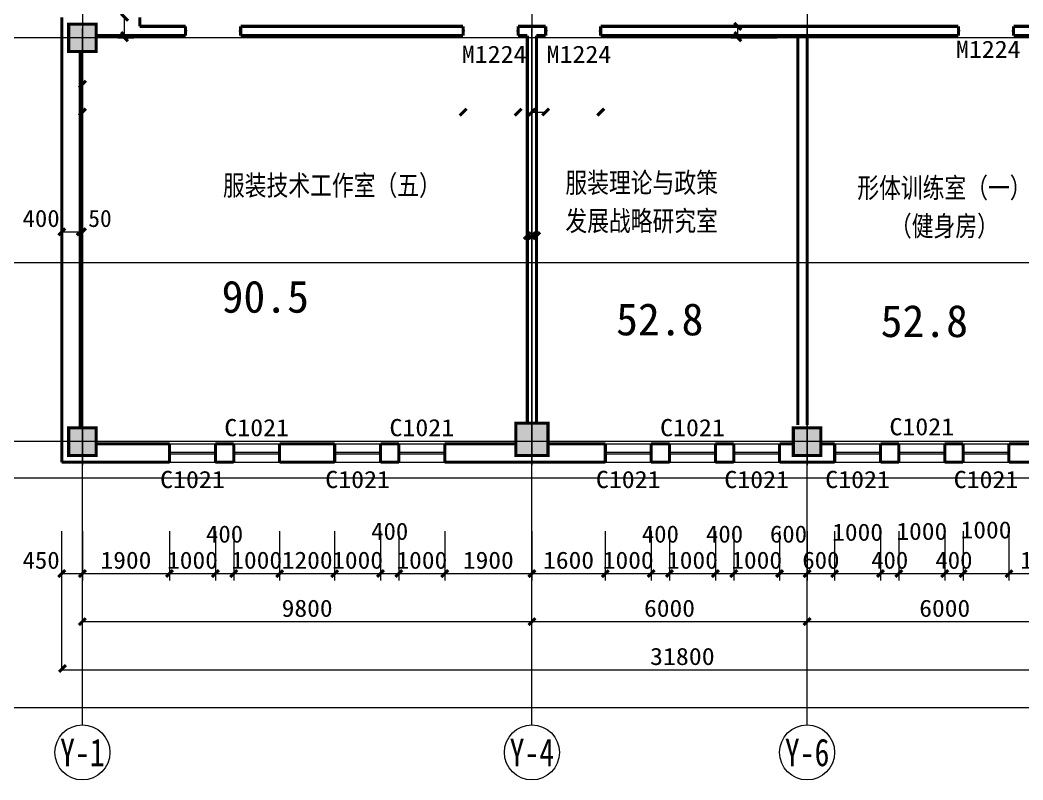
# Model space of a CAD drawing. Extents: x -307567 to 704339, y -10277 to 165507.
# Drawn here: x -74487 to -52623, y 88307 to 104868 of the extents above; entities that cross this region are included whole.
import ezdxf
from ezdxf.enums import TextEntityAlignment as Align

# ---------------------------------------------------------------- set-up
doc = ezdxf.new("R2010")
doc.units = 0
doc.header["$MEASUREMENT"] = 0
doc.layers.add('中文', color=4, linetype='CONTINUOUS')
doc.layers.add('我的', color=255, linetype='CONTINUOUS', lineweight=0)
doc.styles.get("Standard").update_dxf_attribs({"font": 'txt', "height": 3})

msp = doc.modelspace()

# ---------------------------------------------------------------- linework, layer by layer
at = {"layer": '我的', "color": 0}
for p, q in [((-73128.06421, 147990.48999), (-73128.06421, 95170.08149)), ((-63328.12541, 147990.48999), (-63328.12541, 95170.08149)), ((-57328.15541, 147990.48999), (-57328.15541, 95170.08149)), ((-72207.561, 104530.14821), (-72207.561, 104930.14927)), ((-58988.76723, 104730.14416), (-57991.76294, 104730.14416)), ((-58838.76798, 104530.14821), (-58838.76798, 104730.14416)), ((-73128.06421, 91629.40705), (-73128.06421, 104684.99058)), ((-72357.56025, 104530.14821), (-72008.0869, 104530.14821)), ((-72207.561, 104480.15152), (-72207.561, 104530.14821)), ((-70840.57565, 104630.15077), (-70878.07546, 104630.15077)), ((-69715.58127, 104630.15077), (-69678.08146, 104630.15077)), ((-64790.6181, 104630.15077), (-64828.11791, 104630.15077)), ((-63665.62373, 104630.15077), (-63628.12391, 104630.15077)), ((-63328.12541, 91629.40705), (-63328.12541, 104684.99058)), ((-62990.6271, 104630.15077), (-63028.12691, 104630.15077)), ((-61865.63273, 104630.15077), (-61828.13291, 104630.15077)), ((-58988.76723, 104530.14821), (-57991.76294, 104530.14821)), ((-58838.76798, 104480.14236), (-58838.76798, 104530.14821)), ((-57328.15541, 91629.40705), (-57328.15541, 104684.99058)), ((-53990.6721, 104630.15077), (-54028.17191, 104630.15077)), ((-52865.67773, 104630.15077), (-52828.17791, 104630.15077)), ((-5920.96616, 104480.15152), (-79811.30716, 104480.14236)), ((-72357.56025, 104480.15152), (-72008.0869, 104480.15152)), ((-58988.76723, 104480.14236), (-57991.76294, 104480.14236)), ((-73128.06421, 103318.92075), (-73128.06421, 104237.67531)), ((-73128.06421, 102711.53548), (-73128.06421, 103542.77522)), ((-63328.12541, 103542.77522), (-63328.12541, 102711.53548)), ((-63328.12541, 103542.77522), (-63328.12541, 102711.53548)), ((-63328.12541, 102861.53473), (-63028.12691, 102861.53473)), ((-73578.06196, 100403.15469), (-73578.06196, 99580.17296)), ((-73178.08837, 100403.15469), (-73178.08837, 99580.17296)), ((-73128.06421, 100403.15469), (-73128.06421, 99580.17296)), ((-73578.06196, 100253.15544), (-73178.08837, 100253.15544)), ((-73178.08837, 100253.15544), (-73128.06421, 100253.15544)), ((-63428.13712, 100318.98153), (-63428.13712, 99165.963)), ((-63428.13712, 100168.98228), (-63328.12541, 100168.98228)), ((-63328.12541, 100318.98153), (-63328.12541, 99165.963)), ((-63328.12541, 100168.98228), (-63228.11371, 100168.98228)), ((-63228.11371, 100318.98153), (-63228.11371, 99165.963)), ((-73128.06421, 92806.87919), (-73128.06421, 99710.47932)), ((-63328.12541, 92806.87919), (-63328.12541, 99710.47932)), ((-57328.15541, 92806.87919), (-57328.15541, 99710.47932)), ((-5920.96616, 99580.17296), (-79811.30716, 99580.16381)), ((-5920.96616, 99580.17296), (-79811.30716, 99580.16381)), ((-5920.96616, 95680.19246), (-79811.30716, 95680.17415)), ((-5920.96616, 95680.19246), (-79811.30716, 95680.17415)), ((-71228.09812, 95630.18661), (-70228.09092, 95630.18661)), ((-69828.08071, 95630.18661), (-68828.11012, 95630.18661)), ((-67628.11612, 95630.18661), (-66628.10891, 95630.18661)), ((-66228.09871, 95630.18661), (-65228.12812, 95630.18661)), ((-61728.12121, 95630.18661), (-60728.15062, 95630.18661)), ((-60328.14041, 95630.18661), (-59328.13321, 95630.18661)), ((-58928.15962, 95630.18661), (-57928.15241, 95630.18661)), ((-56728.15841, 95630.18661), (-55728.15121, 95630.18661)), ((-55328.17762, 95630.18661), (-54328.17041, 95630.18661)), ((-53928.16021, 95630.18661), (-52928.18962, 95630.18661)), ((-71228.09812, 95448.93141), (-70228.09092, 95448.93141)), ((-71228.09812, 95411.4316), (-70228.09092, 95411.4316)), ((-69828.08071, 95448.93141), (-68828.11012, 95448.93141)), ((-69828.08071, 95411.4316), (-68828.11012, 95411.4316)), ((-67628.11612, 95448.93141), (-66628.10891, 95448.93141)), ((-67628.11612, 95411.4316), (-66628.10891, 95411.4316)), ((-66228.09871, 95448.93141), (-65228.12812, 95448.93141)), ((-66228.09871, 95411.4316), (-65228.12812, 95411.4316)), ((-61728.12121, 95448.93141), (-60728.15062, 95448.93141)), ((-61728.12121, 95411.4316), (-60728.15062, 95411.4316)), ((-60328.14041, 95448.93141), (-59328.13321, 95448.93141)), ((-60328.14041, 95411.4316), (-59328.13321, 95411.4316)), ((-58928.15962, 95448.93141), (-57928.15241, 95448.93141)), ((-58928.15962, 95411.4316), (-57928.15241, 95411.4316)), ((-56728.15841, 95448.93141), (-55728.15121, 95448.93141)), ((-56728.15841, 95411.4316), (-55728.15121, 95411.4316)), ((-55328.17762, 95448.93141), (-54328.17041, 95448.93141)), ((-55328.17762, 95411.4316), (-54328.17041, 95411.4316)), ((-53928.16021, 95448.93141), (-52928.18962, 95448.93141)), ((-53928.16021, 95411.4316), (-52928.18962, 95411.4316)), ((-71228.09812, 95230.19471), (-70228.09092, 95230.19471)), ((-69828.08071, 95230.19471), (-68828.11012, 95230.19471)), ((-67628.11612, 95230.19471), (-66628.10891, 95230.19471)), ((-66228.09871, 95230.19471), (-65228.12812, 95230.19471)), ((-61728.12121, 95230.19471), (-60728.15062, 95230.19471)), ((-60328.14041, 95230.19471), (-59328.13321, 95230.19471)), ((-58928.15962, 95230.19471), (-57928.15241, 95230.19471)), ((-56728.15841, 95230.19471), (-55728.15121, 95230.19471)), ((-55328.17762, 95230.19471), (-54328.17041, 95230.19471)), ((-53928.16021, 95230.19471), (-52928.18962, 95230.19471)), ((-5920.96616, 94880.19036), (-79811.30716, 94880.1812)), ((-5920.96616, 94880.19036), (-79811.30716, 94880.1812)), ((-73578.06196, 90706.88969), (-73578.06196, 93727.53804)), ((-73128.06421, 93727.53804), (-73128.06421, 92654.17)), ((-73128.06421, 92654.17), (-73128.06421, 93727.53804)), ((-71228.09812, 93727.53804), (-71228.09812, 92654.17)), ((-70228.09092, 93727.53804), (-70228.09092, 92654.17)), ((-69828.08071, 93727.53804), (-69828.08071, 92654.17)), ((-68828.11012, 93727.53804), (-68828.11012, 92654.17)), ((-67628.11612, 93727.53804), (-67628.11612, 92654.17)), ((-66628.10891, 93727.53804), (-66628.10891, 92654.17)), ((-66228.09871, 93727.53804), (-66228.09871, 92654.17)), ((-65228.12812, 93727.53804), (-65228.12812, 92654.17)), ((-63328.12541, 93727.53804), (-63328.12541, 92654.17)), ((-61728.12121, 93727.53804), (-61728.12121, 92654.17)), ((-60728.15062, 93727.53804), (-60728.15062, 92654.17)), ((-60328.14041, 93727.53804), (-60328.14041, 92654.17)), ((-59328.13321, 93727.53804), (-59328.13321, 92654.17)), ((-58928.15962, 93727.53804), (-58928.15962, 92654.17)), ((-57928.15241, 93727.53804), (-57928.15241, 92654.17)), ((-57328.15541, 93727.53804), (-57328.15541, 92654.17)), ((-56728.15841, 93727.53804), (-56728.15841, 92654.17)), ((-55728.15121, 93727.53804), (-55728.15121, 92654.17)), ((-55328.17762, 93727.53804), (-55328.17762, 92654.17)), ((-54328.17041, 93727.53804), (-54328.17041, 92654.17)), ((-53928.16021, 93727.53804), (-53928.16021, 92654.17)), ((-52928.18962, 93727.53804), (-52928.18962, 92654.17)), ((-73578.06196, 92804.16925), (-73128.06421, 92804.16925)), ((-73203.39342, 92804.16925), (-63403.41801, 92804.16925)), ((-73128.06421, 89506.89112), (-73128.06421, 92806.87919)), ((-73128.06421, 92804.16925), (-71228.09812, 92804.16925)), ((-71228.09812, 92804.16925), (-70228.09092, 92804.16925)), ((-70228.09092, 92804.16925), (-69828.08071, 92804.16925)), ((-69828.08071, 92804.16925), (-68828.11012, 92804.16925)), ((-68828.11012, 92804.16925), (-67628.11612, 92804.16925)), ((-67628.11612, 92804.16925), (-66628.10891, 92804.16925)), ((-66628.10891, 92804.16925), (-66228.09871, 92804.16925)), ((-66228.09871, 92804.16925), (-65228.12812, 92804.16925)), ((-65228.12812, 92804.16925), (-63328.12541, 92804.16925)), ((-63328.12541, 89506.89112), (-63328.12541, 92806.87919)), ((-63328.12541, 92804.16925), (-61728.12121, 92804.16925)), ((-61728.12121, 92804.16925), (-60728.15062, 92804.16925)), ((-60728.15062, 92804.16925), (-60328.14041, 92804.16925)), ((-60328.14041, 92804.16925), (-59328.13321, 92804.16925)), ((-59328.13321, 92804.16925), (-58928.15962, 92804.16925)), ((-58928.15962, 92804.16925), (-57928.15241, 92804.16925)), ((-57928.15241, 92804.16925), (-57328.15541, 92804.16925)), ((-57328.15541, 89506.89112), (-57328.15541, 92806.87919)), ((-57328.15541, 92804.16925), (-56728.15841, 92804.16925)), ((-56728.15841, 92804.16925), (-55728.15121, 92804.16925)), ((-55728.15121, 92804.16925), (-55328.17762, 92804.16925)), ((-55328.17762, 92804.16925), (-54328.17041, 92804.16925)), ((-54328.17041, 92804.16925), (-53928.16021, 92804.16925)), ((-53928.16021, 92804.16925), (-52928.18962, 92804.16925)), ((-52928.18962, 92804.16925), (-51328.18541, 92804.16925)), ((-73128.06421, 91756.88444), (-63328.12541, 91756.88444)), ((-63328.12541, 91756.88444), (-57328.15541, 91756.88444)), ((-57328.15541, 91756.88444), (-51328.18541, 91756.88444)), ((-73578.06196, 90706.88969), (-41328.22321, 90706.88969)), ((-5920.96616, 89880.20926), (-79811.30716, 89880.20926)), ((-5920.96616, 89880.20926), (-79811.30716, 89880.20926))]:
    msp.add_line(p, q, dxfattribs=at)
at = {"layer": '我的', "color": 0, "const_width": 67.49966}
for points in [[(-73578.06196, 99580.17296), (-73578.06196, 104930.14927)], [(-72282.56062, 105005.14889), (-72132.56137, 104855.14964)], [(-71878.08267, 104730.14416), (-71878.08267, 104930.14927)], [(-73428.06271, 104780.15002), (-73428.06271, 104180.15302), (-72828.06571, 104180.15302), (-72828.06571, 104780.15002), (-73428.06271, 104780.15002), (-73428.06271, 104180.15302)], [(-71878.08267, 104730.14416), (-70878.07546, 104730.14416)], [(-70878.07546, 104530.14821), (-70878.07546, 104730.14416)], [(-69678.08146, 104530.14821), (-69678.08146, 104730.14416)], [(-69678.08146, 104730.14416), (-64828.11791, 104730.14416)], [(-64828.11791, 104530.14821), (-64828.11791, 104730.14416)], [(-63628.12391, 104530.14821), (-63628.12391, 104730.14416)], [(-63328.12541, 104730.14416), (-63628.12391, 104730.14416)], [(-63328.12541, 104730.14416), (-63028.12691, 104730.14416)], [(-63028.12691, 104530.14821), (-63028.12691, 104730.14416)], [(-57328.15541, 104730.14416), (-61828.13291, 104730.14416)], [(-61828.13291, 104530.14821), (-61828.13291, 104730.14416)], [(-58913.7676, 104805.14379), (-58763.76835, 104655.14454)], [(-57328.15541, 104730.14416), (-54028.17191, 104730.14416)], [(-54028.17191, 104530.14821), (-54028.17191, 104730.14416)], [(-51328.18541, 104730.14416), (-52828.17791, 104730.14416)], [(-52828.17791, 104530.14821), (-52828.17791, 104730.14416)], [(-72828.06571, 104530.14821), (-71928.07021, 104530.14821)], [(-72282.56062, 104605.14784), (-72132.56137, 104455.14859)], [(-72282.56062, 104555.15114), (-72132.56137, 104405.15189)], [(-71928.07021, 104530.14821), (-70878.07546, 104530.14821)], [(-69678.08146, 104530.14821), (-64828.11791, 104530.14821)], [(-63428.13712, 104530.14821), (-63628.12391, 104530.14821)], [(-63428.13712, 99580.17296), (-63428.13712, 104530.14821)], [(-63228.11371, 99580.17296), (-63228.11371, 104530.14821)], [(-63228.11371, 104530.14821), (-63028.12691, 104530.14821)], [(-57328.15541, 104530.14821), (-61828.13291, 104530.14821)], [(-58913.7676, 104605.14784), (-58763.76835, 104455.14859)], [(-58913.7676, 104555.14199), (-58763.76835, 104405.14274)], [(-57528.17883, 99580.17296), (-57528.17883, 104530.14821)], [(-57328.15541, 104530.14821), (-54028.17191, 104530.14821)], [(-57328.15541, 99580.17296), (-57328.15541, 104530.14821)], [(-51428.19712, 104530.14821), (-52828.17791, 104530.14821)], [(-73178.08837, 99580.17296), (-73178.08837, 104180.15302)], [(-73203.06383, 103393.92037), (-73053.06458, 103543.91962)], [(-73203.06383, 102786.53511), (-73053.06458, 102936.53436)], [(-64903.11754, 102786.53511), (-64753.11829, 102936.53436)], [(-63703.12354, 102786.53511), (-63553.12429, 102936.53436)], [(-63403.12504, 102786.53511), (-63253.12579, 102936.53436)], [(-63403.12504, 102786.53511), (-63253.12579, 102936.53436)], [(-63103.12654, 102786.53511), (-62953.12729, 102936.53436)], [(-61903.13254, 102786.53511), (-61753.13329, 102936.53436)], [(-57528.17883, 97846.31427), (-57528.17883, 102796.28952)], [(-57328.15541, 97846.31427), (-57328.15541, 102796.28952)], [(-57528.17883, 96044.93159), (-57528.17883, 100994.90684)], [(-57328.15541, 96044.93159), (-57328.15541, 100994.90684)], [(-73653.06158, 100178.15581), (-73503.06233, 100328.15506)], [(-73253.088, 100178.15581), (-73103.08875, 100328.15506)], [(-73203.06383, 100178.15581), (-73053.06458, 100328.15506)], [(-63503.13675, 100093.98265), (-63353.1375, 100243.9819)], [(-63403.12504, 100093.98265), (-63253.12579, 100243.9819)], [(-63303.11333, 100093.98265), (-63153.11408, 100243.9819)], [(-73578.06196, 95230.19471), (-73578.06196, 99580.17296)], [(-73178.08837, 95980.19096), (-73178.08837, 99580.17296)], [(-63428.13712, 96080.18436), (-63428.13712, 99580.17296)], [(-63228.11371, 96080.18436), (-63228.11371, 99580.17296)], [(-73428.06271, 95980.19096), (-73428.06271, 95380.19396), (-72828.06571, 95380.19396), (-72828.06571, 95980.19096), (-73428.06271, 95980.19096), (-73428.06271, 95380.19396)], [(-63678.11146, 96080.18436), (-63678.11146, 95380.19396), (-62978.13937, 95380.19396), (-62978.13937, 96080.18436), (-63678.11146, 96080.18436), (-63678.11146, 95380.19396)], [(-57628.15391, 95980.19096), (-57628.15391, 95380.19396), (-57028.15691, 95380.19396), (-57028.15691, 95980.19096), (-57628.15391, 95980.19096), (-57628.15391, 95380.19396)], [(-72828.06571, 95630.18661), (-71228.09812, 95630.18661)], [(-71228.09812, 95230.19471), (-71228.09812, 95630.18661)], [(-70228.09092, 95630.18661), (-69828.08071, 95630.18661)], [(-70228.09092, 95230.19471), (-70228.09092, 95630.18661)], [(-69828.08071, 95230.19471), (-69828.08071, 95630.18661)], [(-68828.11012, 95630.18661), (-67628.11612, 95630.18661)], [(-68828.11012, 95230.19471), (-68828.11012, 95630.18661)], [(-67628.11612, 95230.19471), (-67628.11612, 95630.18661)], [(-66628.10891, 95630.18661), (-66228.09871, 95630.18661)], [(-66628.10891, 95230.19471), (-66628.10891, 95630.18661)], [(-66228.09871, 95230.19471), (-66228.09871, 95630.18661)], [(-63678.11146, 95630.18661), (-65228.12812, 95630.18661)], [(-65228.12812, 95230.19471), (-65228.12812, 95630.18661)], [(-62978.13937, 95630.18661), (-61728.12121, 95630.18661)], [(-61728.12121, 95230.19471), (-61728.12121, 95630.18661)], [(-60728.15062, 95630.18661), (-60328.14041, 95630.18661)], [(-60728.15062, 95230.19471), (-60728.15062, 95630.18661)], [(-60328.14041, 95230.19471), (-60328.14041, 95630.18661)], [(-59328.13321, 95630.18661), (-58928.15962, 95630.18661)], [(-59328.13321, 95230.19471), (-59328.13321, 95630.18661)], [(-58928.15962, 95230.19471), (-58928.15962, 95630.18661)], [(-57628.15391, 95630.18661), (-57928.15241, 95630.18661)], [(-57928.15241, 95230.19471), (-57928.15241, 95630.18661)], [(-57028.15691, 95630.18661), (-56728.15841, 95630.18661)], [(-56728.15841, 95230.19471), (-56728.15841, 95630.18661)], [(-55728.15121, 95630.18661), (-55328.17762, 95630.18661)], [(-55728.15121, 95230.19471), (-55728.15121, 95630.18661)], [(-55328.17762, 95230.19471), (-55328.17762, 95630.18661)], [(-54328.17041, 95630.18661), (-53928.16021, 95630.18661)], [(-54328.17041, 95230.19471), (-54328.17041, 95630.18661)], [(-53928.16021, 95230.19471), (-53928.16021, 95630.18661)], [(-51678.17146, 95630.18661), (-52928.18962, 95630.18661)], [(-52928.18962, 95230.19471), (-52928.18962, 95630.18661)], [(-73578.06196, 95230.19471), (-71228.09812, 95230.19471)], [(-70228.09092, 95230.19471), (-69828.08071, 95230.19471)], [(-68828.11012, 95230.19471), (-67628.11612, 95230.19471)], [(-66628.10891, 95230.19471), (-66228.09871, 95230.19471)], [(-63328.12541, 95230.19471), (-65228.12812, 95230.19471)], [(-63328.12541, 95230.19471), (-61728.12121, 95230.19471)], [(-60728.15062, 95230.19471), (-60328.14041, 95230.19471)], [(-59328.13321, 95230.19471), (-58928.15962, 95230.19471)], [(-57328.15541, 95230.19471), (-57928.15241, 95230.19471)], [(-57328.15541, 95230.19471), (-56728.15841, 95230.19471)], [(-55728.15121, 95230.19471), (-55328.17762, 95230.19471)], [(-54328.17041, 95230.19471), (-53928.16021, 95230.19471)], [(-51328.18541, 95230.19471), (-52928.18962, 95230.19471)], [(-73653.06158, 92729.16962), (-73503.06233, 92879.16887)], [(-73203.06383, 92729.16962), (-73053.06458, 92879.16887)], [(-73203.06383, 92729.16962), (-73053.06458, 92879.16887)], [(-71303.09775, 92729.16962), (-71153.0985, 92879.16887)], [(-70303.09054, 92729.16962), (-70153.09129, 92879.16887)], [(-69903.08033, 92729.16962), (-69753.08108, 92879.16887)], [(-68903.10975, 92729.16962), (-68753.1105, 92879.16887)], [(-67703.11575, 92729.16962), (-67553.1165, 92879.16887)], [(-66703.10854, 92729.16962), (-66553.10929, 92879.16887)], [(-66303.09833, 92729.16962), (-66153.09908, 92879.16887)], [(-65303.12775, 92729.16962), (-65153.1285, 92879.16887)], [(-63403.12504, 92729.16962), (-63253.12579, 92879.16887)], [(-61803.12083, 92729.16962), (-61653.12158, 92879.16887)], [(-60803.15025, 92729.16962), (-60653.151, 92879.16887)], [(-60403.14004, 92729.16962), (-60253.14079, 92879.16887)], [(-59403.13283, 92729.16962), (-59253.13358, 92879.16887)], [(-59003.15925, 92729.16962), (-58853.16, 92879.16887)], [(-58003.15204, 92729.16962), (-57853.15279, 92879.16887)], [(-57403.15504, 92729.16962), (-57253.15579, 92879.16887)], [(-56803.15804, 92729.16962), (-56653.15879, 92879.16887)], [(-55803.15083, 92729.16962), (-55653.15158, 92879.16887)], [(-55403.17725, 92729.16962), (-55253.178, 92879.16887)], [(-54403.17004, 92729.16962), (-54253.17079, 92879.16887)], [(-54003.15983, 92729.16962), (-53853.16058, 92879.16887)], [(-53003.18925, 92729.16962), (-52853.19, 92879.16887)], [(-73203.06383, 91681.88482), (-73053.06458, 91831.88407)], [(-63403.12504, 91681.88482), (-63253.12579, 91831.88407)], [(-57403.15504, 91681.88482), (-57253.15579, 91831.88407)], [(-73634.78775, 90660.16141), (-73484.7885, 90810.16066)]]:
    msp.add_lwpolyline(points, dxfattribs=at)
at = {"layer": '我的', "color": 0}
for centre in [(-73128.06421, 88906.89412), (-63328.12541, 88906.89412), (-57328.15541, 88906.89412)]:
    msp.add_circle(centre, 599.997, dxfattribs=at)
for points in [[(-73428.06271, 104780.15002), (-72828.06571, 104780.15002), (-73428.06271, 104180.15302), (-72828.06571, 104180.15302)], [(-63678.11146, 96080.18436), (-62978.13937, 96080.18436), (-63678.11146, 95380.19396), (-62978.13937, 95380.19396)], [(-73428.06271, 95980.19096), (-72828.06571, 95980.19096), (-73428.06271, 95380.19396), (-72828.06571, 95380.19396)], [(-57628.15391, 95980.19096), (-57028.15691, 95980.19096), (-57628.15391, 95380.19396), (-57028.15691, 95380.19396)]]:
    msp.add_solid(points, dxfattribs=at)

# ---------------------------------------------------------------- texts
at = {"layer": '中文'}
for s, insert, char_height, width, attachment_point in [('{\\Ftxt,stf:宋体|c134;\\C0;服装技术工作室（五）}', (-70063.3332, 101497.19956), 500, 4660.7151913, 1), ('{\\Ftxt,stf:宋体|c134;\\C0;服装理论与政策发展战略研究室}', (-62598.11101, 101556.61911), 500, 3755.4845862, 1), ('{\\Ftxt,stf:宋体|c134;\\C0;形体训练室（一）（健身房）}', (-54334.88576, 101444.33801), 500, 4616.8671599, 2), ('90.5', (-70093.39375, 99190.05231), 700, 2927.6235746, 1), ('52.8', (-61492.82774, 98696.44959), 700, 3141.8406807, 1), ('52.8', (-55725.29315, 98659.02256), 700, 3141.8406807, 1)]:
    msp.add_mtext(s, dxfattribs=dict(at, insert=insert, char_height=char_height, width=width, attachment_point=attachment_point))
at = {"layer": '我的', "color": 0}
for s, height, width, p, p2 in [('M1224', 374.998125, 0.867706, (-64855.59523, 103934.7899), (-63445.58031, 103934.7899)), ('M1224', 374.998125, 0.867706, (-63007.59422, 103934.7899), (-61597.57929, 103934.7899)), ('M1224', 374.998125, 0.867683, (-54084.03667, 104043.83478), (-52674.05836, 104043.83478)), ('400', 374.998125, 0.925698, (-74433.05036, 100358.15674), (-73623.06906, 100358.15674)), ('50', 374.998125, 0.906706, (-72999.08536, 100358.15674), (-72489.06594, 100358.15674)), ('C1021', 374.998125, 0.980859, (-70033.08457, 95797.69066), (-68623.10626, 95797.69066)), ('C1021', 374.998125, 0.980859, (-66433.10257, 95797.69066), (-65023.12426, 95797.69066)), ('C1021', 374.998125, 0.980885, (-60533.14427, 95797.69066), (-59123.12935, 95797.69066)), ('C1021', 374.998125, 0.980859, (-55533.14486, 95817.68567), (-54123.16656, 95817.68567)), ('C1021', 374.998125, 0.980859, (-71433.06536, 94667.69753), (-70023.08706, 94667.69753)), ('C1021', 374.998125, 0.980859, (-67833.08336, 94667.69753), (-66423.10506, 94667.69753)), ('C1021', 374.998125, 0.980859, (-61933.12507, 94667.69753), (-60523.14676, 94667.69753)), ('C1021', 374.998125, 0.980859, (-59133.12686, 94667.69753), (-57723.14856, 94667.69753)), ('C1021', 374.998125, 0.980885, (-56933.16227, 94667.69753), (-55523.14735, 94667.69753)), ('C1021', 374.998125, 0.980859, (-54133.16407, 94667.69753), (-52723.18576, 94667.69753)), ('400', 374.998125, 0.925739, (-70433.09477, 93479.16587), (-69623.07685, 93479.16587)), ('400', 374.998125, 0.925739, (-66833.11277, 93539.16923), (-66023.09485, 93539.16923)), ('400', 374.998125, 0.925698, (-60933.11786, 93479.16587), (-60123.13656, 93479.16587)), ('400', 374.998125, 0.925698, (-59533.13707, 93479.16587), (-58723.15576, 93479.16587)), ('600', 374.998125, 0.925739, (-58139.1621, 93479.16587), (-57329.14418, 93479.16587)), ('1000', 374.998125, 1.044727, (-56783.16302, 93519.16506), (-55673.1466, 93519.16506)), ('1000', 374.998125, 1.044692, (-55383.14561, 93539.16923), (-54273.16581, 93539.16923)), ('1000', 374.998125, 1.044692, (-53983.16482, 93569.16176), (-52873.18501, 93569.16176)), ('450', 374.998125, 0.863984, (-74433.05036, 92909.17055), (-73623.06906, 92909.17055)), ('1900', 374.998125, 0.986654, (-72733.07107, 92909.17055), (-71623.09126, 92909.17055)), ('1000', 374.998125, 1.044692, (-71283.06611, 92909.17055), (-70173.08631, 92909.17055)), ('1000', 374.998125, 1.044692, (-69883.08532, 92909.17055), (-68773.10551, 92909.17055)), ('1200', 374.998125, 0.986686, (-68783.10302, 92909.17055), (-67673.0866, 92909.17055)), ('1000', 374.998125, 1.044692, (-67683.08411, 92909.17055), (-66573.10431, 92909.17055)), ('1000', 374.998125, 1.044692, (-66283.10332, 92909.17055), (-65173.12351, 92909.17055)), ('1900', 374.998125, 0.986654, (-64833.09836, 92909.17055), (-63723.11856, 92909.17055)), ('1600', 374.998125, 0.986686, (-63083.13152, 92909.17055), (-61973.1151, 92909.17055)), ('1000', 374.998125, 1.044692, (-61783.12582, 92909.17055), (-60673.14601, 92909.17055)), ('1000', 374.998125, 1.044727, (-60383.14502, 92909.17055), (-59273.1286, 92909.17055)), ('1000', 374.998125, 1.044692, (-58983.12761, 92909.17055), (-57873.14781, 92909.17055)), ('600', 374.998125, 0.925698, (-57433.14757, 92909.17055), (-56623.16626, 92909.17055)), ('400', 374.998125, 0.925698, (-55933.15507, 92909.17055), (-55123.17376, 92909.17055)), ('400', 374.998125, 0.925739, (-54533.17427, 92909.17055), (-53723.15635, 92909.17055)), ('1600', 374.998125, 0.986654, (-52683.15911, 92909.17055), (-51573.17931, 92909.17055)), ('9800', 374.998125, 0.888018, (-68783.10302, 91861.87659), (-67673.0866, 91861.87659)), ('6000', 374.998125, 0.934725, (-60883.13032, 91861.87659), (-59773.15051, 91861.87659)), ('6000', 374.998125, 0.934725, (-54883.16032, 91861.87659), (-53773.18051, 91861.87659)), ('31800', 374.998125, 0.93999, (-60753.12608, 90811.88184), (-59343.14778, 90811.88184)), ('Y-1', 599.997, 0.694284, (-73614.06031, 88606.89562), (-72642.0681, 88606.89562)), ('Y-4', 599.997, 0.607498, (-63814.12152, 88606.89562), (-62842.12931, 88606.89562)), ('Y-6', 599.997, 0.607498, (-57814.15152, 88606.89562), (-56842.15931, 88606.89562))]:
    msp.add_text(s, height=height, dxfattribs=dict(at, width=width)).set_placement(p, p2, align=Align.FIT)

doc.saveas('drawing.dxf')
